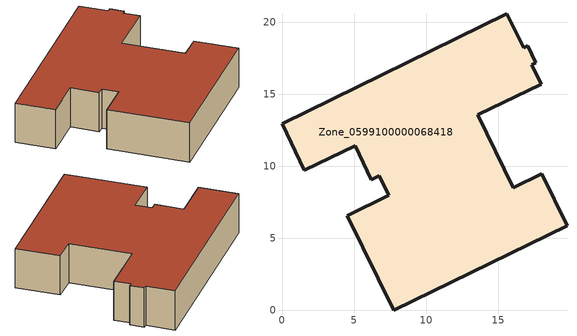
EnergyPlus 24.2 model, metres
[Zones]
Zone_0599100000068418
 floor ground (C_G): 16.77,18.21 17.06,18.35 17.63,17.18 17.34,17.04 18,15.69 13.59,13.55 16.05,8.49 18.03,9.46 19.79,5.86 7.75,0 4.54,6.57 7.42,7.97 6.76,9.33 6.2,9.06 5.08,11.41 1.56,9.71 0,12.93 15.62,20.57 z0
 wall outside (C_F): 1.56,9.71 5.08,11.41 6.2,9.06 6.76,9.33 7.42,7.97 4.54,6.57 7.75,0 19.79,5.86 18.03,9.46 16.05,8.49 13.59,13.55 18,15.69 17.34,17.04 17.63,17.18 17.06,18.35 16.77,18.21 15.62,20.57 0,12.93 1.56,9.71 z0:3.78
 roof outside (C_R): 17.63,17.18 17.06,18.35 16.77,18.21 15.62,20.57 0,12.93 1.56,9.71 5.08,11.41 6.2,9.06 6.76,9.33 7.42,7.97 4.54,6.57 7.75,0 19.79,5.86 18.03,9.46 16.05,8.49 13.59,13.55 18,15.69 17.34,17.04 z3.78
[BUILDING]
Pand.0599100000068418: North Axis=0; Terrain=City; Loads Convergence Tolerance Value=0.04; Temperature Convergence Tolerance Value=0.4; Solar Distribution=FullExterior; Maximum Number of Warmup Days=25; Minimum Number of Warmup Days=1
[Site:Location]
Rotterdam.The.Hague.AP_ZH_NLD Design_Conditions: Latitude=51.96; Longitude=4.45; Time Zone=1; Elevation=-4.5
[SITE:GROUNDTEMPERATURE:BUILDINGSURFACE]
18, 18, 18, 18, 18, 18, 18, 18, 18, 18, 18, 18
[MATERIAL] Thermal Absorptance=0.9; Solar Absorptance=0.7; Visible Absorptance=0.7
Name | Roughness | Thickness | Conductivity | Density | Specific Heat
G.D.1975-1991 | MediumSmooth | 0.15 | 0.288461 | 540 | 1210
F.D.1975-1991 | Rough | 0.3 | 0.230769 | 1920 | 840
R.D.1975-1991 | MediumRough | 0.2 | 0.153846 | 1500 | 1000
[CONSTRUCTION]
C_G: G.D.1975-1991
C_F: F.D.1975-1991
C_R: R.D.1975-1991
[ZONE]
Zone_0599100000068418: Type=1; Multiplier=1; Ceiling Height=Autocalculate; Volume=Autocalculate; Floor Area=autocalculate; Part of Total Floor Area=Yes
[ZONEINFILTRATION:DESIGNFLOWRATE]
Infil_Zone_0599100000068418: Zone or ZoneList or Space or SpaceList=Zone_0599100000068418; Schedule=AlwaysOn; Design Flow Rate Calculation Method=Flow/Area; Flow Rate per Floor Area=0.0042; Constant Term Coefficient=1; Temperature Term Coefficient=0; Velocity Term Coefficient=0; Velocity Squared Term Coefficient=0
[HVACTEMPLATE:ZONE:IDEALLOADSAIRSYSTEM]
Zone_0599100000068418: Maximum Heating Supply Air Temperature=50; Minimum Cooling Supply Air Temperature=13; Maximum Heating Supply Air Humidity Ratio=0.0156; Minimum Cooling Supply Air Humidity Ratio=0.0077; Heating Limit=NoLimit; Cooling Limit=NoLimit; Dehumidification Control Type=ConstantSensibleHeatRatio; Cooling Sensible Heat Ratio=0.7; Dehumidification Setpoint=60; Humidification Control Type=None; Humidification Setpoint=30; Outdoor Air Method=None; Outdoor Air Flow Rate per Person=0.00944; Outdoor Air Flow Rate per Zone Floor Area=0; Outdoor Air Flow Rate per Zone=0; Demand Controlled Ventilation Type=None; Outdoor Air Economizer Type=NoEconomizer; Heat Recovery Type=None; Sensible Heat Recovery Effectiveness=0.7; Latent Heat Recovery Effectiveness=0.65
[ZONECONTROL:THERMOSTAT]
ThermostatControl_Zone_0599100000068418: Zone or ZoneList=Zone_0599100000068418; Control Type Schedule=DualSetpointControlType; Control 1=Thermostat_Zone_0599100000068418; Temperature Difference Between Cutout And Setpoint=0
[THERMOSTATSETPOINT:DUALSETPOINT]
Thermostat_Zone_0599100000068418: Heating Setpoint Temperature Schedule=HeatingSetpoint_Zone_0599100000068418; Cooling Setpoint Temperature Schedule=CoolingSetpoint_Zone_0599100000068418
[SCHEDULE:COMPACT]
HeatingSetpoint_Zone_0599100000068418: Through: 12/31, For: AllDays, Until: 24:00, 21
CoolingSetpoint_Zone_0599100000068418: Through: 12/31, For: AllDays, Until: 24:00, 24
DualSetpointControlType: Through: 12/31, For: AllDays, Until: 24:00, 4
AlwaysOn: Through: 12/31, For: AllDays, Until: 24:00, 1
